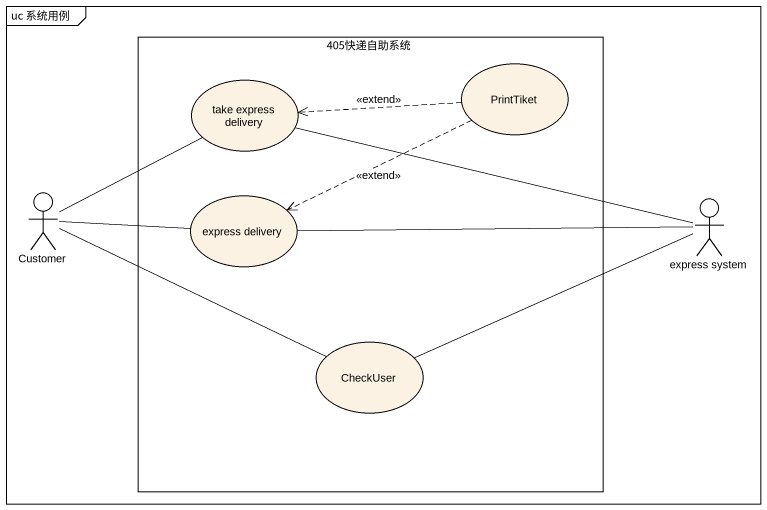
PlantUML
@startuml
mainframe uc 系统用例
rectangle "405快递自助系统" as r405快递自助系统 {
  usecase PrintTiket
  usecase "take express delivery" as take_express_delivery
  usecase "express delivery" as express_delivery
  usecase CheckUser
}
actor Customer
actor "express system" as express_system
PrintTiket .left.> take_express_delivery : <<extend>>
PrintTiket .left.> express_delivery : <<extend>>
take_express_delivery -right- express_system
Customer -up- take_express_delivery
Customer -right- express_delivery
Customer -right- CheckUser
express_delivery -right- express_system
CheckUser -right- express_system
@enduml
